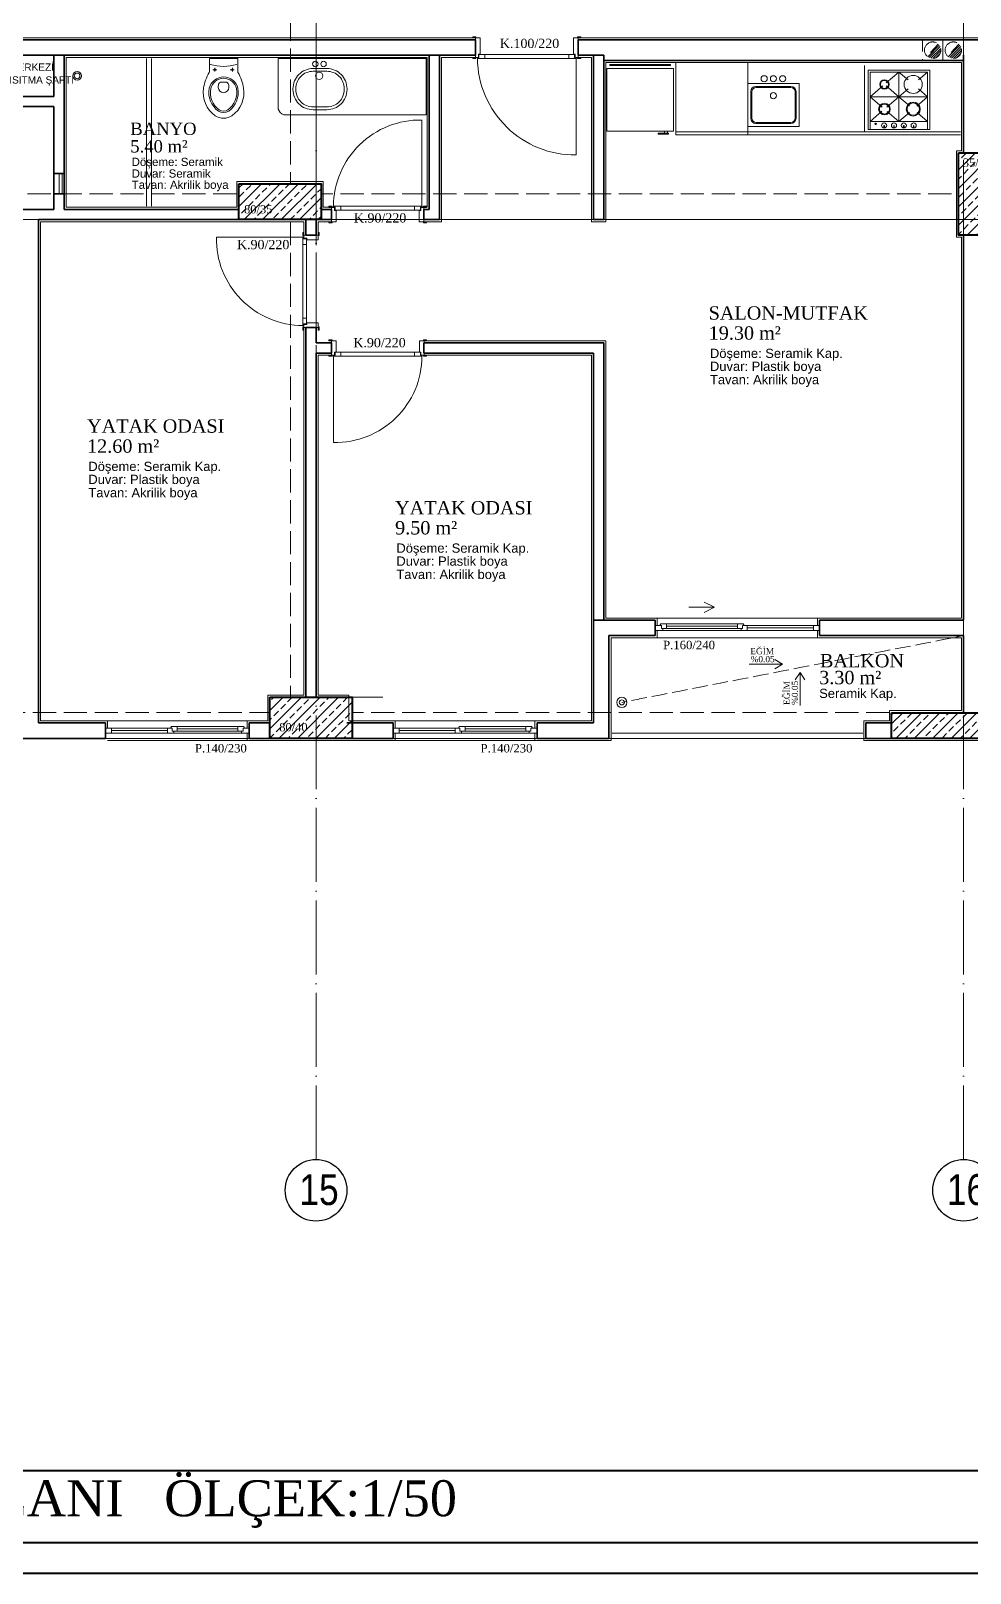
# Model space of a CAD drawing. Header units: millimetres. Extents: x 11587 to 81192, y -36083 to -25300.
# Drawn here: x 38154 to 39068, y -36083 to -34581 of the extents above; entities that cross this region are included whole.
import ezdxf

# ---------------------------------------------------------------- set-up
doc = ezdxf.new("R2010")
doc.units = ezdxf.units.MM
doc.linetypes.add('AKS', pattern=[30, 24, -3, 0, -3])
doc.linetypes.add('IZDUSUM1', pattern=[20, 7.5, -5, 7.5, 0])
for name, color, linetype, lineweight in [('rtm-aks balon', 20, 'Continuous', 25), ('rtm-aks balon yazı', 7, 'Continuous', 20), ('rtm-aks yeni', 7, 'AKS', 20), ('rtm-antet yazı-03', 233, 'Continuous', 30), ('rtm-antet-02', 140, 'Continuous', 40), ('rtm-cam', 141, 'Continuous', 9), ('rtm-duv tugla', 22, 'Continuous', 35), ('rtm-izdusum-üst ince', 8, 'IZDUSUM1', 5), ('rtm-kapı-ahsap', 35, 'Continuous', 13), ('rtm-mhl-yazı-adı', 150, 'Continuous', 30), ('rtm-mhl-yazı-m2', 7, 'Continuous', 20), ('rtm-mhl-yazı-malzeme', 253, 'Continuous', 13), ('rtm-pen-ahsap', 35, 'Continuous', 13), ('rtm-plan katmanı-05', 205, 'Continuous', 20), ('rtm-plan katmanı-07', 135, 'Continuous', 9), ('rtm-sembol ok', 7, 'Continuous', 20), ('rtm-sıva', 252, 'Continuous', 15), ('rtm-tarama-betonarme', 51, 'Continuous', 15), ('rtm-tas_betonarme', 50, 'Continuous', 40), ('rtm-tefris vitrifiye', 9, 'Continuous', 9)]:
    doc.layers.add(name, color=color, linetype=linetype, lineweight=lineweight)
doc.styles.add('A', font='times.ttf', dxfattribs={"height": 20})
doc.styles.add('AKSYAZI', font='ARIALN.TTF')
doc.styles.add('ARIAL', font='times.ttf')
doc.styles.get("Standard").update_dxf_attribs({"font": 'arial.ttf'})
doc.styles.add('VAZ-OLCU', font='times.ttf', dxfattribs={"height": 60})
pattern_1 = [(45, (10490.655, 20162.28), (-8.980256, 8.980256), []), (45, (10499.636, 20162.28), (-8.980256, 8.980256), [6.35, -3.175])]

# ---------------------------------------------------------------- blocks, each defined once
blk = doc.blocks.new('ABLOKKİRİŞ2')
at = {"layer": 'rtm-izdusum-üst ince', "ltscale": 1.5}
for points in [[(27915.5, -54892.4), (27915.5, -54482.4)], [(27940.5, -54892.4), (27940.5, -54482.4)], [(28570.5, -54862.4), (28570.5, -54512.4)], [(27460.5, -54902.4), (27865.5, -54902.4)], [(27945.5, -54902.4), (28565.5, -54902.4)], [(27460.5, -54927.4), (27865.5, -54927.4)], [(27915.5, -55392.4), (27915.5, -54927.4)], [(27940.5, -55392.4), (27940.5, -54927.4)], [(27945.5, -54927.4), (28565.5, -54927.4)], [(28570.5, -55407.4), (28570.5, -54942.4)], [(27435.5, -55407.4), (27895.5, -55407.4)], [(27975.5, -55407.4), (28500.5, -55407.4)], [(27435.5, -55432.4), (27895.5, -55432.4)], [(27975.5, -55432.4), (28500.5, -55432.4)]]:
    blk.add_lwpolyline(points, dxfattribs=at)
blk = doc.blocks.new('rty')
at = {"layer": 'rtm-kapı-ahsap'}
for p, q in [((-58244.9, -62700.3), (-58243.8, -62700.3)), ((-58244.9, -62703.4), (-58244.9, -62700.3)), ((-58243.8, -62703.4), (-58244.9, -62703.4)), ((-58243.8, -62700.3), (-58243.8, -62703.4)), ((-58243.8, -62707.4), (-58243.8, -62702.9)), ((-58229.8, -62702.9), (-58243.8, -62702.9)), ((-58232.8, -62705.9), (-58232.8, -62707.4)), ((-58229.8, -62705.9), (-58232.8, -62705.9)), ((-58229.8, -62700.4), (-58229.8, -62703.4)), ((-58228.8, -62700.4), (-58229.8, -62700.4)), ((-58229.8, -62702.9), (-58229.8, -62705.9)), ((-58229.8, -62703.4), (-58228.8, -62703.4)), ((-58229.8, -62704.9), (-58228.8, -62704.9)), ((-58229.7, -62706.4), (-58229.7, -62704.9)), ((-58228.8, -62703.4), (-58228.8, -62700.4)), ((-58228.8, -62790.9), (-58228.8, -62704.9)), ((-58144.8, -62704.9), (-58228.8, -62704.9)), ((-58232.8, -62707.4), (-58243.8, -62707.4)), ((-58232.6, -62706.4), (-58232.6, -62789.4)), ((-58232.6, -62706.4), (-58229.7, -62706.4)), ((-58228.8, -62712), (-58232.6, -62712)), ((-58243.8, -62792.3), (-58244.9, -62792.3)), ((-58244.9, -62792.3), (-58244.9, -62795.4)), ((-58244.9, -62795.4), (-58243.8, -62795.4)), ((-58243.8, -62788.4), (-58243.8, -62792.9)), ((-58232.8, -62788.4), (-58243.8, -62788.4)), ((-58243.8, -62795.4), (-58243.8, -62792.3)), ((-58229.8, -62792.9), (-58243.8, -62792.9)), ((-58232.8, -62789.9), (-58232.8, -62788.4)), ((-58229.8, -62789.9), (-58232.8, -62789.9)), ((-58228.8, -62783.7), (-58232.6, -62783.7)), ((-58232.6, -62789.4), (-58229.7, -62789.4)), ((-58229.8, -62792.9), (-58229.8, -62789.9)), ((-58229.8, -62790.9), (-58228.8, -62790.9)), ((-58229.8, -62795.4), (-58229.8, -62792.3)), ((-58229.8, -62792.3), (-58228.8, -62792.3)), ((-58228.8, -62795.4), (-58229.8, -62795.4)), ((-58229.7, -62789.4), (-58229.7, -62790.9)), ((-58228.8, -62792.3), (-58228.8, -62795.4))]:
    blk.add_line(p, q, dxfattribs=at)
at = {"layer": 'rtm-kapı-ahsap', "const_width": 0.392}
blk.add_lwpolyline([(-58229.2, -62703.9, 1), (-58229.2, -62704.5, 1)], format="xyb", close=True, dxfattribs=at)
at = {"layer": 'rtm-kapı-ahsap'}
blk.add_arc((-58229.1, -62706.6), 84.3, 270.2011, 1.1472, dxfattribs=at)
blk = doc.blocks.new('K-100')
at = {"layer": 'rtm-kapı-ahsap'}
for p, q in [((-34308.1, -13702.2), (-34307, -13702.2)), ((-34308.1, -13705.4), (-34308.1, -13702.2)), ((-34307, -13705.4), (-34308.1, -13705.4)), ((-34307, -13702.2), (-34307, -13705.4)), ((-34307, -13709.3), (-34307, -13704.8)), ((-34288, -13704.8), (-34307, -13704.8)), ((-34291, -13709.3), (-34307, -13709.3)), ((-34288, -13707.8), (-34291, -13707.8)), ((-34291, -13707.8), (-34291, -13709.3)), ((-34290.8, -13801.3), (-34290.8, -13708.3)), ((-34290.8, -13708.3), (-34287.9, -13708.3)), ((-34288, -13702.3), (-34288, -13705.4)), ((-34287, -13702.3), (-34288, -13702.3)), ((-34288, -13704.8), (-34288, -13707.8)), ((-34288, -13705.4), (-34287, -13705.4)), ((-34288, -13706.8), (-34287, -13706.8)), ((-34287.9, -13708.3), (-34287.9, -13706.8)), ((-34287, -13705.4), (-34287, -13702.3)), ((-34287, -13706.8), (-34287, -13802.8)), ((-34287, -13713.9), (-34290.8, -13713.9)), ((-34287, -13795.6), (-34290.8, -13795.6)), ((-34307, -13804.2), (-34308.1, -13804.2)), ((-34308.1, -13804.2), (-34308.1, -13807.3)), ((-34308.1, -13807.3), (-34307, -13807.3)), ((-34307, -13800.3), (-34307, -13804.8)), ((-34291, -13800.3), (-34307, -13800.3)), ((-34307, -13807.3), (-34307, -13804.2)), ((-34288, -13804.8), (-34307, -13804.8)), ((-34291, -13801.8), (-34291, -13800.3)), ((-34288, -13801.8), (-34291, -13801.8)), ((-34290.8, -13801.3), (-34287.9, -13801.3)), ((-34288, -13804.8), (-34288, -13801.8)), ((-34288, -13802.8), (-34287, -13802.8)), ((-34288, -13807.3), (-34288, -13804.2)), ((-34288, -13804.2), (-34287, -13804.2)), ((-34287, -13807.3), (-34288, -13807.3)), ((-34287.9, -13801.3), (-34287.9, -13802.8)), ((-34193, -13802.8), (-34287, -13802.8)), ((-34287, -13804.2), (-34287, -13807.3))]:
    blk.add_line(p, q, dxfattribs=at)
at = {"layer": 'rtm-kapı-ahsap', "const_width": 0.392}
blk.add_lwpolyline([(-34287.4, -13803.7, -1), (-34287.4, -13803.1, -1)], format="xyb", close=True, dxfattribs=at)
at = {"layer": 'rtm-kapı-ahsap'}
blk.add_arc((-34287.9, -13801.7), 94.9, 359.3332, 89.4605, dxfattribs=at)

msp = doc.modelspace()

# ---------------------------------------------------------------- hatches: boundary and pattern name
at = {"layer": 'rtm-izdusum-üst ince', "ltscale": 1.5}
h = msp.add_hatch(dxfattribs=at)
h.set_pattern_fill('ANSI31', color=256, scale=0.5, angle=180, style=0)
h.set_pattern_definition([(225, (38000.5832, -34440.134), (1.122532, -1.122532), [])])
edge = h.paths.add_edge_path()
edge.add_arc((39031.19, -34600.13), 8, -132.76259, 47.23741, ccw=False)
edge.add_line((39025.76, -34606.01), (39036.62, -34594.26))
h = msp.add_hatch(dxfattribs=at)
h.set_pattern_fill('ANSI31', color=256, scale=0.5, angle=180, style=0)
h.set_pattern_definition([(225, (38020.5832, -34440.134), (1.122532, -1.122532), [])])
edge = h.paths.add_edge_path()
edge.add_arc((39051.19, -34600.13), 8, -132.76259, 47.23741, ccw=False)
edge.add_line((39045.76, -34606.01), (39056.62, -34594.26))
at = {"layer": 'rtm-tarama-betonarme'}
h = msp.add_hatch(dxfattribs=at)
h.set_pattern_fill('ANSI33', color=256, scale=2, style=0)
h.set_pattern_definition(pattern_1)
h.paths.add_polyline_path([(39056.19, -34780.13), (39056.19, -34700.13), (39091.19, -34700.13), (39091.19, -34780.13)])
h = msp.add_hatch(dxfattribs=at)
h.set_pattern_fill('ANSI33', color=256, scale=2, style=0)
h.set_pattern_definition(pattern_1)
h.paths.add_polyline_path([(38436.19, -34765.13), (38356.19, -34765.13), (38356.19, -34730.13), (38436.19, -34730.13)])
h = msp.add_hatch(dxfattribs=at)
h.set_pattern_fill('ANSI33', color=256, scale=2, style=0)
h.set_pattern_definition(pattern_1)
h.paths.add_polyline_path([(38386.19, -35270.13), (38386.19, -35230.13), (38466.19, -35230.13), (38466.19, -35270.13)])
h = msp.add_hatch(dxfattribs=at)
h.set_pattern_fill('ANSI33', color=256, scale=2, style=0)
h.set_pattern_definition([(45, (480552.303, 30032.242), (-8.98025612, 8.98025612), []), (45, (480561.283, 30032.242), (-8.98025612, 8.98025612), [6.35, -3.175])])
h.paths.add_polyline_path([(38991.19, -35245.13), (39141.19, -35245.13), (39141.19, -35270.13), (38991.19, -35270.13)])

# ---------------------------------------------------------------- linework, layer by layer
at = {"layer": 'rtm-aks balon'}
for centre in [(38431.19, -35710.13), (39061.19, -35710.13)]:
    msp.add_circle(centre, 30, dxfattribs=at)
at = {"layer": 'rtm-aks yeni', "ltscale": 3}
for p, q in [((38431.19, -35680.13), (38431.19, -33480.13)), ((39061.19, -35680.13), (39061.19, -33480.13)), ((33971.19, -34765.13), (42336.19, -34765.13)), ((33971.19, -35270.13), (42336.19, -35270.13))]:
    msp.add_line(p, q, dxfattribs=at)
at = {"layer": 'rtm-antet-02'}
for points in [[(33826.61, -31582.89), (33826.61, -36082.89), (42481.61, -36082.89), (42481.61, -31582.89), (33826.61, -31582.89)], [(33856.61, -35982.89), (42451.61, -35982.89)]]:
    msp.add_lwpolyline(points, dxfattribs=at)
msp.add_lwpolyline([(33856.61, -31612.89), (33856.61, -36052.89), (42451.61, -36052.89), (42451.61, -31612.89)], close=True, dxfattribs=at)
at = {"layer": 'rtm-cam'}
for p, q in [((38772.19, -35160.88), (38841.19, -35160.88)), ((38850.69, -35162.63), (38915.19, -35162.63)), ((38286.69, -35262.63), (38232.19, -35262.63)), ((38355.19, -35260.88), (38296.19, -35260.88)), ((38566.69, -35262.63), (38512.19, -35262.63)), ((38635.19, -35260.88), (38576.19, -35260.88))]:
    msp.add_line(p, q, dxfattribs=at)
at = {"layer": 'rtm-duv tugla'}
for points in [[(38586.19, -34590.13), (37721.19, -34590.13)], [(38586.19, -34605.13), (38586.19, -34590.13)], [(38686.19, -34605.13), (38686.19, -34590.13)], [(39451.19, -34590.13), (38686.19, -34590.13)], [(38586.19, -34605.13), (37721.19, -34605.13)], [(38176.19, -34605.13), (38176.19, -34645.13)], [(38186.19, -34605.13), (38186.19, -34755.13)], [(38541.19, -34755.13), (38541.19, -34605.13)], [(38551.19, -34765.13), (38551.19, -34605.13)], [(38711.19, -34605.13), (38686.19, -34605.13)], [(38711.19, -34605.13), (38711.19, -34765.13), (38701.19, -34765.13), (38701.19, -34605.13)], [(38711.19, -34610.13), (39061.19, -34610.13)], [(39061.19, -34700.13), (39061.19, -34605.13)], [(38131.19, -34645.13), (38176.19, -34645.13)], [(38131.19, -34655.13), (38176.19, -34655.13)], [(38176.19, -34655.13), (38176.19, -34755.13)], [(38176.19, -34720.13), (38186.19, -34720.13)], [(38176.19, -34740.13), (38186.19, -34740.13)], [(38176.19, -34755.13), (38131.19, -34755.13)], [(38186.19, -34755.13), (38356.19, -34755.13)], [(38436.19, -34755.13), (38446.19, -34755.13)], [(38446.19, -34755.13), (38446.19, -34765.13)], [(38536.19, -34755.13), (38541.19, -34755.13)], [(38536.19, -34755.13), (38536.19, -34765.13)], [(38161.19, -34765.13), (38161.19, -35255.13)], [(38161.19, -34765.13), (38356.19, -34765.13)], [(38421.19, -34765.13), (38421.19, -34780.13)], [(38431.19, -34765.13), (38431.19, -34780.13)], [(38436.19, -34765.13), (38446.19, -34765.13)], [(38536.19, -34765.13), (38551.19, -34765.13)], [(38431.19, -34780.13), (38421.19, -34780.13)], [(39061.19, -35155.13), (39061.19, -34780.13)], [(38431.19, -34870.13), (38421.19, -34870.13)], [(38421.19, -34870.13), (38421.19, -35230.13)], [(38431.19, -34870.13), (38431.19, -34885.13)], [(38431.19, -34885.13), (38446.19, -34885.13)], [(38431.19, -34895.13), (38431.19, -35230.13)], [(38431.19, -34895.13), (38446.19, -34895.13)], [(38446.19, -34885.13), (38446.19, -34895.13)], [(38536.19, -34885.13), (38536.19, -34895.13)], [(38536.19, -34885.13), (38711.19, -34885.13)], [(38536.19, -34895.13), (38701.19, -34895.13)], [(38701.19, -35155.13), (38701.19, -34895.13)], [(38711.19, -35155.13), (38711.19, -34885.13)], [(38761.19, -35155.13), (38701.19, -35155.13)], [(38701.19, -35155.13), (38701.19, -35255.13)], [(38761.19, -35170.13), (38761.19, -35155.13)], [(39061.19, -35155.13), (38921.19, -35155.13)], [(38921.19, -35170.13), (38921.19, -35155.13)], [(38761.19, -35170.13), (38716.19, -35170.13)], [(38716.19, -35170.13), (38716.19, -35270.13)], [(39061.19, -35170.13), (38921.19, -35170.13)], [(39061.19, -35245.13), (39061.19, -35170.13)], [(38161.19, -35255.13), (38226.19, -35255.13)], [(38226.19, -35255.13), (38226.19, -35270.13)], [(38366.19, -35255.13), (38366.19, -35270.13)], [(38386.19, -35255.13), (38366.19, -35255.13)], [(38506.19, -35255.13), (38461.19, -35255.13)], [(38506.19, -35255.13), (38506.19, -35270.13)], [(38646.19, -35255.13), (38646.19, -35270.13)], [(38701.19, -35255.13), (38646.19, -35255.13)], [(38966.19, -35270.13), (38966.19, -35255.13)], [(38991.19, -35255.13), (38966.19, -35255.13)], [(38081.19, -35270.13), (38226.19, -35270.13)], [(38386.19, -35270.13), (38366.19, -35270.13)], [(38506.19, -35270.13), (38461.19, -35270.13)], [(38716.19, -35270.13), (38646.19, -35270.13)], [(38991.19, -35270.13), (38966.19, -35270.13)]]:
    msp.add_lwpolyline(points, dxfattribs=at)
at = {"layer": 'rtm-izdusum-üst ince', "ltscale": 1.5}
for points in [[(39041.19, -34610.13), (39041.19, -34590.13), (39021.19, -34590.13), (39021.19, -34610.13), (39041.19, -34610.13)], [(39036.62, -34594.26), (39025.76, -34606.01)], [(39061.19, -34610.13), (39061.19, -34590.13), (39041.19, -34590.13), (39041.19, -34610.13), (39061.19, -34610.13)], [(39056.62, -34594.26), (39045.76, -34606.01)]]:
    msp.add_lwpolyline(points, dxfattribs=at)
at = {"layer": 'rtm-izdusum-üst ince'}
msp.add_lwpolyline([(39061.19, -35170.13), (38728.69, -35235.13)], dxfattribs=at)
at = {"layer": 'rtm-izdusum-üst ince', "ltscale": 1.5}
for centre in [(39031.19, -34600.13), (39051.19, -34600.13)]:
    msp.add_circle(centre, 8, dxfattribs=at)
at = {"layer": 'rtm-kapı-ahsap'}
for points in [[(38181.19, -34720.13), (38181.19, -34740.13)], [(38184.19, -34720.13), (38184.19, -34740.13)]]:
    msp.add_lwpolyline(points, dxfattribs=at)
at = {"layer": 'rtm-pen-ahsap'}
for p, q in [((38761.19, -35160.13), (38767.19, -35160.13)), ((38768.69, -35165.13), (38761.19, -35165.13)), ((38766.56, -35158.63), (38772.19, -35158.63)), ((38767.19, -35163.13), (38767.19, -35160.13)), ((38767.19, -35163.13), (38772.19, -35163.13)), ((38768.69, -35165.13), (38768.69, -35163.13)), ((38841.19, -35158.63), (38772.19, -35158.63)), ((38772.19, -35163.13), (38772.19, -35158.63)), ((38841.19, -35163.13), (38772.19, -35163.13)), ((38846.83, -35158.63), (38841.19, -35158.63)), ((38841.19, -35163.13), (38841.19, -35158.63)), ((38846.19, -35163.13), (38841.19, -35163.13)), ((38844.69, -35163.13), (38844.69, -35165.13)), ((38852.19, -35165.13), (38844.69, -35165.13)), ((38846.19, -35160.13), (38850.69, -35160.13)), ((38846.19, -35163.13), (38846.19, -35160.13)), ((38910.19, -35160.13), (38850.69, -35160.13)), ((38850.69, -35165.13), (38850.69, -35160.13)), ((38852.19, -35165.13), (38921.19, -35165.13)), ((38910.19, -35160.13), (38915.83, -35160.13)), ((38915.19, -35165.13), (38915.19, -35160.13)), ((38921.19, -35160.13), (38915.19, -35160.13)), ((38226.19, -35260.13), (38232.19, -35260.13)), ((38285.19, -35265.13), (38226.19, -35265.13)), ((38237.19, -35260.13), (38231.56, -35260.13)), ((38232.19, -35265.13), (38232.19, -35260.13)), ((38237.19, -35260.13), (38286.69, -35260.13)), ((38285.19, -35265.13), (38292.69, -35265.13)), ((38291.19, -35260.13), (38286.69, -35260.13)), ((38286.69, -35265.13), (38286.69, -35260.13)), ((38290.56, -35258.63), (38296.19, -35258.63)), ((38291.19, -35263.13), (38291.19, -35260.13)), ((38291.19, -35263.13), (38296.19, -35263.13)), ((38292.69, -35263.13), (38292.69, -35265.13)), ((38296.19, -35258.63), (38355.19, -35258.63)), ((38296.19, -35263.13), (38296.19, -35258.63)), ((38296.19, -35263.13), (38355.19, -35263.13)), ((38360.83, -35258.63), (38355.19, -35258.63)), ((38355.19, -35263.13), (38355.19, -35258.63)), ((38360.19, -35263.13), (38355.19, -35263.13)), ((38358.69, -35265.13), (38358.69, -35263.13)), ((38358.69, -35265.13), (38366.19, -35265.13)), ((38366.19, -35260.13), (38360.19, -35260.13)), ((38360.19, -35263.13), (38360.19, -35260.13)), ((38506.19, -35260.13), (38512.19, -35260.13)), ((38565.19, -35265.13), (38506.19, -35265.13)), ((38517.19, -35260.13), (38511.56, -35260.13)), ((38512.19, -35265.13), (38512.19, -35260.13)), ((38517.19, -35260.13), (38566.69, -35260.13)), ((38565.19, -35265.13), (38572.69, -35265.13)), ((38571.19, -35260.13), (38566.69, -35260.13)), ((38566.69, -35265.13), (38566.69, -35260.13)), ((38570.56, -35258.63), (38576.19, -35258.63)), ((38571.19, -35263.13), (38571.19, -35260.13)), ((38571.19, -35263.13), (38576.19, -35263.13)), ((38572.69, -35263.13), (38572.69, -35265.13)), ((38576.19, -35258.63), (38635.19, -35258.63)), ((38576.19, -35263.13), (38576.19, -35258.63)), ((38576.19, -35263.13), (38635.19, -35263.13)), ((38640.83, -35258.63), (38635.19, -35258.63)), ((38635.19, -35263.13), (38635.19, -35258.63)), ((38640.19, -35263.13), (38635.19, -35263.13)), ((38638.69, -35265.13), (38638.69, -35263.13)), ((38638.69, -35265.13), (38646.19, -35265.13)), ((38646.19, -35260.13), (38640.19, -35260.13)), ((38640.19, -35263.13), (38640.19, -35260.13))]:
    msp.add_line(p, q, dxfattribs=at)
for points in [[(38766.56, -35158.63), (38765.69, -35160.13)], [(38846.83, -35158.63), (38847.69, -35160.13)], [(38290.56, -35258.63), (38289.69, -35260.13)], [(38360.83, -35258.63), (38361.69, -35260.13)], [(38570.56, -35258.63), (38569.69, -35260.13)], [(38640.83, -35258.63), (38641.69, -35260.13)]]:
    msp.add_lwpolyline(points, dxfattribs=at)
at = {"layer": 'rtm-plan katmanı-05', "ltscale": 0.6}
for points in [[(38919.19, -35153.13), (38763.19, -35153.13)], [(38919.19, -35172.13), (38763.19, -35172.13)], [(38228.19, -35253.13), (38364.19, -35253.13)], [(38508.19, -35253.13), (38644.19, -35253.13)], [(38228.19, -35272.13), (38364.19, -35272.13)], [(38508.19, -35272.13), (38644.19, -35272.13)]]:
    msp.add_lwpolyline(points, dxfattribs=at)
at = {"layer": 'rtm-plan katmanı-05'}
for points in [[(38963.19, -35265.13), (38719.19, -35265.13)], [(38963.19, -35270.13), (38719.19, -35270.13)]]:
    msp.add_lwpolyline(points, dxfattribs=at)
for radius in [5, 2.5]:
    msp.add_circle((38728.69, -35235.13), radius, dxfattribs=at)
at = {"layer": 'rtm-plan katmanı-07'}
for points in [[(38844.69, -35165.13), (38768.69, -35165.13)], [(38292.69, -35265.13), (38358.69, -35265.13)], [(38572.69, -35265.13), (38638.69, -35265.13)]]:
    msp.add_lwpolyline(points, dxfattribs=at)
at = {"layer": 'rtm-sembol ok'}
for points in [[(38793.94, -35142.45), (38818.94, -35142.45)], [(38818.94, -35142.45), (38808.94, -35137.45)], [(38818.94, -35142.45), (38808.94, -35147.45)], [(38885, -35197.92), (38877.59, -35193.25)], [(38852.67, -35197.92), (38885, -35197.92)], [(38885, -35197.92), (38877.59, -35202.59)], [(38902.1, -35205.87), (38897.44, -35213.27)], [(38902.1, -35238.2), (38902.1, -35205.87)], [(38902.1, -35205.87), (38906.77, -35213.27)]]:
    msp.add_lwpolyline(points, dxfattribs=at)
at = {"layer": 'rtm-sıva'}
for points in [[(38586.19, -34588.13), (37721.19, -34588.13)], [(38686.19, -34588.13), (39451.19, -34588.13)], [(38536.19, -34753.13), (38539.19, -34753.13), (38539.19, -34607.13), (38188.19, -34607.13), (38188.19, -34753.13), (38354.19, -34753.13), (38354.19, -34728.13), (38438.19, -34728.13), (38438.19, -34753.13), (38446.19, -34753.13)], [(38586.19, -34607.13), (38553.19, -34607.13), (38553.19, -34767.13), (38536.19, -34767.13)], [(38919.19, -35160.13), (38919.19, -35153.13), (39059.19, -35153.13), (39059.19, -34782.13), (39054.19, -34782.13), (39054.19, -34698.13), (39059.19, -34698.13), (39059.19, -34612.13), (38713.19, -34612.13), (38713.19, -34767.13), (38699.19, -34767.13), (38699.19, -34607.13), (38686.19, -34607.13)], [(38419.19, -34780.13), (38419.19, -34767.13), (38163.19, -34767.13), (38163.19, -35253.13), (38228.19, -35253.13), (38228.19, -35260.13)], [(38446.19, -34767.13), (38433.19, -34767.13), (38433.19, -34780.13)], [(38364.19, -35260.13), (38364.19, -35253.13), (38384.19, -35253.13), (38384.19, -35228.13), (38419.19, -35228.13), (38419.19, -34870.13)], [(38431.19, -34870.13), (38431.19, -34885.13), (38446.19, -34885.13)], [(38536.19, -34883.13), (38713.19, -34883.13), (38713.19, -35153.13), (38763.19, -35153.13), (38763.19, -35160.13)], [(38446.19, -34897.13), (38433.19, -34897.13), (38433.19, -35228.13), (38463.19, -35228.13), (38463.19, -35253.13), (38508.19, -35253.13), (38508.19, -35260.13)], [(38644.19, -35260.13), (38644.19, -35253.13), (38699.19, -35253.13), (38699.19, -34897.13), (38536.19, -34897.13)], [(38763.19, -35165.13), (38763.19, -35172.13), (38718.19, -35172.13), (38718.19, -35272.13), (38644.19, -35272.13), (38644.19, -35265.13)], [(39218.19, -35165.13), (39218.19, -35172.13), (39078.19, -35172.13), (39078.19, -35243.13), (39143.19, -35243.13), (39143.19, -35253.13), (39168.19, -35253.13), (39168.19, -35272.13), (38964.19, -35272.13), (38964.19, -35253.13), (38989.19, -35253.13), (38989.19, -35243.13), (39059.19, -35243.13), (39059.19, -35172.13), (38919.19, -35172.13), (38919.19, -35165.13)], [(38508.19, -35265.13), (38508.19, -35272.13), (38364.19, -35272.13), (38364.19, -35265.13)]]:
    msp.add_lwpolyline(points, dxfattribs=at)
at = {"layer": 'rtm-tas_betonarme'}
for points in [[(39056.19, -34700.13), (39091.19, -34700.13), (39091.19, -34780.13), (39056.19, -34780.13)], [(38356.19, -34730.13), (38436.19, -34730.13), (38436.19, -34765.13), (38356.19, -34765.13)], [(38386.19, -35230.13), (38466.19, -35230.13), (38466.19, -35270.13), (38386.19, -35270.13)], [(38991.19, -35245.13), (39141.19, -35245.13), (39141.19, -35270.13), (38991.19, -35270.13)]]:
    msp.add_lwpolyline(points, close=True, dxfattribs=at)
at = {"layer": 'rtm-tefris vitrifiye'}
for p, q in [((38354.93, -34608.13), (38327.45, -34608.13)), ((38327.45, -34620.72), (38327.45, -34608.13)), ((38354.93, -34620.72), (38354.93, -34608.13)), ((38330.82, -34619.13), (38334.74, -34619.13)), ((38332.67, -34617.26), (38332.67, -34620.97)), ((38351.56, -34619.13), (38347.64, -34619.13)), ((38349.72, -34617.26), (38349.72, -34620.97)), ((38714.09, -34678.99), (38714.09, -34617.99)), ((38714.09, -34617.99), (38779.09, -34617.99)), ((38776.09, -34613.99), (38717.09, -34613.99)), ((38717.09, -34613.99), (38717.09, -34614.99)), ((38717.09, -34614.99), (38776.09, -34614.99)), ((38776.09, -34614.99), (38776.09, -34613.99)), ((38779.09, -34617.99), (38779.09, -34678.99)), ((38968.22, -34619.48), (38968.22, -34677.48)), ((38968.22, -34619.48), (39028.22, -34619.48)), ((38970.22, -34621.48), (39026.22, -34621.48)), ((38970.22, -34621.48), (38970.22, -34677.48)), ((38986.02, -34631.93), (38998.22, -34621.48)), ((38998.22, -34621.48), (39007.18, -34629.16)), ((38998.22, -34621.48), (38998.22, -34669.48)), ((39017.25, -34629.16), (39026.22, -34621.48)), ((39026.22, -34621.48), (39026.22, -34669.48)), ((38339.03, -34631.23), (38343.36, -34631.23)), ((38851.19, -34674.48), (38851.19, -34632.48)), ((38851.19, -34632.48), (38901.19, -34632.48)), ((38854.19, -34666.48), (38854.19, -34640.48)), ((38855.19, -34666.48), (38855.19, -34640.48)), ((38859.19, -34635.48), (38893.19, -34635.48)), ((38859.19, -34636.48), (38893.19, -34636.48)), ((38897.19, -34666.48), (38897.19, -34640.48)), ((38898.19, -34666.48), (38898.19, -34640.48)), ((38901.19, -34674.48), (38901.19, -34632.48)), ((38982.63, -34634.84), (38970.22, -34645.48)), ((38998.22, -34645.48), (38985.98, -34634.99)), ((39007.18, -34637.79), (38998.22, -34645.48)), ((39026.22, -34645.48), (39017.25, -34637.79)), ((38970.22, -34645.48), (38981.91, -34655.49)), ((38970.22, -34645.48), (39026.22, -34645.48)), ((38998.22, -34645.48), (38986.51, -34655.51)), ((38998.22, -34645.48), (39008.67, -34654.44)), ((39026.22, -34645.48), (39015.59, -34654.58)), ((38893.19, -34670.48), (38859.19, -34670.48)), ((38981.74, -34659.6), (38970.22, -34669.48)), ((38970.22, -34669.48), (39026.22, -34669.48)), ((38986.85, -34659.73), (38998.22, -34669.48)), ((39008.51, -34660.66), (38998.22, -34669.48)), ((39015.99, -34660.71), (39026.22, -34669.48)), ((39026.22, -34669.48), (39026.22, -34677.48)), ((38764.09, -34680.99), (38764.09, -34681.99)), ((38774.09, -34680.99), (38764.09, -34680.99)), ((38764.09, -34681.99), (38774.09, -34681.99)), ((38770.09, -34678.99), (38770.09, -34680.99)), ((38773.09, -34678.99), (38773.09, -34680.99)), ((38774.09, -34681.99), (38774.09, -34680.99)), ((38781.19, -34682.48), (39058.19, -34682.48)), ((38901.19, -34674.48), (38851.19, -34674.48)), ((38893.19, -34671.48), (38859.19, -34671.48)), ((38968.22, -34677.48), (39028.22, -34677.48)), ((38984.18, -34673.5), (38983.64, -34673.5)), ((38983.64, -34673.5), (38983.64, -34675.96)), ((38984.18, -34675.96), (38984.18, -34673.5)), ((38993.76, -34673.5), (38993.22, -34673.5)), ((38993.22, -34673.5), (38993.22, -34675.96)), ((38993.76, -34675.96), (38993.76, -34673.5)), ((39003.35, -34673.5), (39002.81, -34673.5)), ((39002.81, -34673.5), (39002.81, -34675.96)), ((39003.35, -34675.96), (39003.35, -34673.5)), ((39012.93, -34673.5), (39012.4, -34673.5)), ((39012.4, -34673.5), (39012.4, -34675.96)), ((39012.93, -34675.96), (39012.93, -34673.5))]:
    msp.add_line(p, q, dxfattribs=at)
for points in [[(38266.19, -34608.13), (38266.19, -34752.13)], [(38271.19, -34608.13), (38271.19, -34752.13)], [(38781.19, -34682.48), (38781.19, -34612.13)], [(38851.19, -34682.48), (38851.19, -34612.13)], [(38964.81, -34615.13), (38964.81, -34679.48)], [(39028.22, -34619.48), (39028.22, -34677.48)], [(38779.09, -34678.99), (38714.09, -34678.99)], [(38781.19, -34679.48), (39058.19, -34679.48)], [(38466.19, -35230.13), (38496.19, -35230.13)]]:
    msp.add_lwpolyline(points, dxfattribs=at)
for points in [[(38538.19, -34663.13), (38399.77, -34663.13, -0.2032744), (38394.19, -34657.55), (38394.19, -34608.13), (38538.19, -34608.13), (38538.19, -34663.13)], [(38408.72, -34638.5), (38408.72, -34637.61, -0.4142136), (38428.33, -34618.01), (38441.72, -34618.01, -0.4142136), (38461.32, -34637.61), (38461.32, -34638.5, -0.4142136), (38441.72, -34658.1), (38428.33, -34658.1, -0.4142136)], [(38411.4, -34638.5), (38411.4, -34637.61, -0.4142136), (38428.33, -34620.68), (38441.72, -34620.68, -0.4142136), (38458.65, -34637.61), (38458.65, -34638.5, -0.4142136), (38441.72, -34655.43), (38428.33, -34655.43, -0.4142136)]]:
    msp.add_lwpolyline(points, format="xyb", close=True, dxfattribs=at)
for centre, radius in [((38430.45, -34613.55), 2.67), ((38438.47, -34613.55), 2.67), ((38198.69, -34625.13), 4.25), ((38198.69, -34625.13), 2.75), ((38332.67, -34619.13), 0.825), ((38349.72, -34619.13), 0.825), ((38434.19, -34625.13), 3.56), ((38867.19, -34627.98), 3), ((38876.19, -34627.98), 3), ((38885.19, -34627.98), 3), ((39012.22, -34633.48), 8.84), ((38984.22, -34633.48), 4.63), ((38984.22, -34633.48), 3.84), ((38876.19, -34644.48), 3), ((38984.22, -34657.48), 5.63), ((38984.22, -34657.48), 4.84), ((39012.22, -34657.48), 6.84), ((39012.22, -34657.48), 6.05), ((38975.63, -34671.9), 0.75), ((38983.91, -34673.48), 2.5), ((38993.49, -34673.48), 2.5), ((39003.08, -34673.48), 2.5), ((39012.67, -34673.48), 2.5)]:
    msp.add_circle(centre, radius, dxfattribs=at)
for centre, radius, start, end in [((38365.22, -34643.89), 44, 149.90538, 171.23608), ((38325.25, -34620.72), 2.2, 329.90538, 0), ((38341.26, -34640.36), 14.3, 90.2662, 167.18786), ((38341.19, -34571.94), 44, 252.84732, 287.15271), ((38341.12, -34640.36), 14.3, 12.81214, 89.7338), ((38357.13, -34620.72), 2.2, 180, 210.09462), ((38317.16, -34643.89), 44, 8.76392, 30.09462), ((38348.89, -34641.52), 27.5, 170.50823, 235.09555), ((38348.89, -34641.52), 22, 168.5694, 234.81148), ((38348.89, -34641.52), 20.57, 168.5694, 234.81148), ((38341.26, -34640.36), 12.87, 90.2662, 167.18786), ((38349, -34636.13), 12.95, 167.82692, 183.31203), ((38341.17, -34636.46), 5.11, 180, 269.73777), ((38339.03, -34633.98), 2.75, 90, 167.82692), ((38341.12, -34640.36), 12.87, 12.81214, 89.7338), ((38341.22, -34636.46), 5.12, 270.26223, 0), ((38343.36, -34633.98), 2.75, 12.17308, 90), ((38333.49, -34641.52), 20.57, 305.18852, 11.4306), ((38333.39, -34636.13), 12.95, 356.68797, 12.17308), ((38333.49, -34641.52), 22, 305.18852, 11.4306), ((38333.49, -34641.52), 27.5, 304.90445, 9.49177), ((38859.19, -34640.48), 5, 90, 180), ((38859.19, -34640.48), 4, 90, 180), ((38893.19, -34640.48), 5, 0, 90), ((38893.19, -34640.48), 4, 0, 90), ((38341.19, -34651.58), 14.85, 237.23949, 302.76051), ((38341.19, -34651.58), 9.35, 237.83251, 302.16753), ((38341.19, -34651.58), 7.92, 237.83251, 302.16753), ((38859.19, -34666.48), 5, 180, 270), ((38859.19, -34666.48), 4, 180, 270), ((38893.19, -34666.48), 4, 270, 0), ((38893.19, -34666.48), 5, 270, 0)]:
    msp.add_arc(centre, radius, start, end, dxfattribs=at)

# ---------------------------------------------------------------- block references
at = {"layer": 'rtm-izdusum-üst ince'}
msp.add_blockref('ABLOKKİRİŞ2', (10490.66, 20162.28), dxfattribs=at)
at = {"layer": 'rtm-kapı-ahsap', "xscale": -1}
for name, p, rotation in [('K-100', (24881.4, -68895.11), 90), ('rty', (101239.06, 23476.65), 270), ('rty', (-24256.68, -93126.91), 90)]:
    msp.add_blockref(name, p, dxfattribs=dict(at, rotation=rotation))
msp.add_blockref('rty', (-19810.59, 27922.74), dxfattribs=at)

# ---------------------------------------------------------------- texts
at = {"layer": 'rtm-aks balon yazı', "char_height": 30, "attachment_point": 7, "style": 'AKSYAZI'}
for s, insert, width in [('15', (38414.97, -35724.9), 27.7214), ('16', (39044.97, -35724.9), 34.1619)]:
    msp.add_mtext(s, dxfattribs=dict(at, insert=insert, width=width))
at = {"layer": 'rtm-antet yazı-03', "linetype": 'ByBlock', "insert": (37785.66, -35992.47), "char_height": 35, "width": 2134.432, "attachment_point": 1, "style": 'A'}
msp.add_mtext('ZEMİN KAT PLANI   ÖLÇEK:1/50', dxfattribs=at)
at = {"layer": 'rtm-mhl-yazı-adı', "style": 'ARIAL'}
for s, height, p in [('BANYO', 12, (38250.44, -34682.69)), ('SALON-MUTFAK', 13, (38813.18, -34862.5)), ('YATAK ODASI', 13, (38208.36, -34972.58)), ('YATAK ODASI', 13, (38508.08, -35052.14)), ('EĞİM', 6, (38853.7, -35188.25)), ('%%%0.05', 6, (38854.04, -35196.01)), ('BALKON', 13, (38921.45, -35201.02))]:
    msp.add_text(s, height=height, dxfattribs=at).set_placement(p)
for s, p in [('EĞİM', (38892.1, -35237.58)), ('%%%0.05', (38900.09, -35237.58))]:
    msp.add_text(s, height=6, rotation=90, dxfattribs=at).set_placement(p)
at = {"layer": 'rtm-mhl-yazı-m2', "style": 'ARIAL'}
for s, height, p in [('5.40 m² ', 12, (38250.44, -34699.72)), ('35/80', 8, (39060.53, -34713.59)), ('80/35', 8, (38361.15, -34759.04)), ('19.30 m² ', 13, (38813.18, -34881.99)), ('12.60 m² ', 13, (38208.36, -34992.07)), ('9.50 m² ', 13, (38508.08, -35071.63)), ('3.30 m² ', 13, (38920.71, -35217.43)), ('80/40', 8, (38395.4, -35263.27))]:
    msp.add_text(s, height=height, dxfattribs=at).set_placement(p)
at = {"layer": 'rtm-mhl-yazı-malzeme', "style": 'VAZ-OLCU'}
for s, height, rotation, p in [('K.100/220', 9, 359.9602, (38610.02, -34597.99)), ('K.90/220', 9, 0.0398, (38468.02, -34767.95)), ('K.90/220', 9, 0.0398, (38354.24, -34793.9)), ('K.90/220', 9, 0.0398, (38467.44, -34889.41)), ('P.160/240', 8.192, 359.9602, (38768.83, -35183.32)), ('P.140/230', 8.192, 359.9602, (38313.28, -35283.85)), ('P.140/230', 8.192, 359.9602, (38591.21, -35283.85))]:
    msp.add_text(s, height=height, rotation=rotation, dxfattribs=at).set_placement(p)
at = {"layer": 'rtm-mhl-yazı-malzeme'}
for s, height, p in [('MERKEZİ', 7, (38132.69, -34620.09)), ('ISITMA ŞAFTI', 7, (38132.69, -34632.62)), ('Döşeme: Seramik', 8, (38251.73, -34712.86)), ('Duvar: Seramik', 8, (38251.73, -34724.22)), ('Tavan: Akrilik boya ', 8, (38251.73, -34735.13)), ('Döşeme: Seramik Kap.', 9, (38814.47, -34899.77)), ('Duvar: Plastik boya ', 9, (38814.47, -34912.43)), ('Tavan: Akrilik boya ', 9, (38814.47, -34925.37)), ('Döşeme: Seramik Kap.', 9, (38209.65, -35009.85)), ('Duvar: Plastik boya ', 9, (38209.65, -35022.51)), ('Tavan: Akrilik boya ', 9, (38209.65, -35035.45)), ('Döşeme: Seramik Kap.', 9, (38509.37, -35089.41)), ('Tavan: Akrilik boya ', 9, (38509.37, -35115.01)), ('Duvar: Plastik boya ', 9, (38509.37, -35102.07)), ('Seramik Kap.', 9, (38920.71, -35230.84))]:
    msp.add_text(s, height=height, dxfattribs=at).set_placement(p)

doc.saveas('drawing.dxf')
